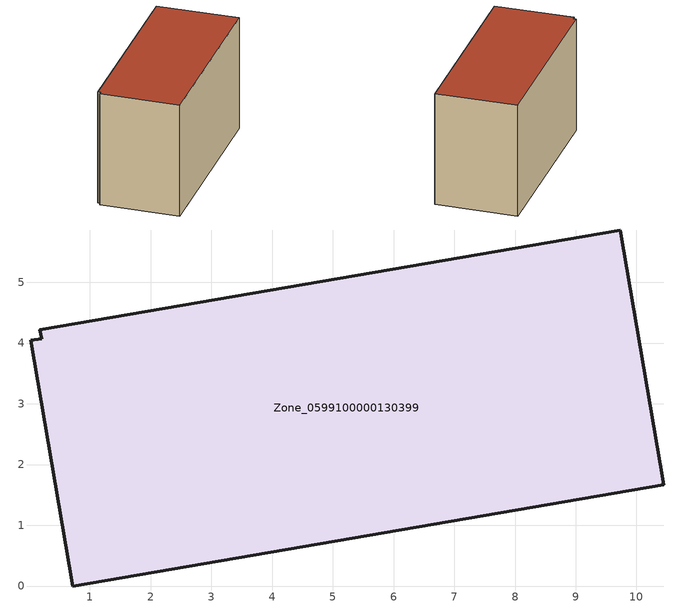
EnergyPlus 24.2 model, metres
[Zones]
Zone_0599100000130399
 floor ground (C_G): 0.03,4.05 0.2,4.07 0.18,4.22 9.73,5.86 10.45,1.67 0.72,0 z0
 wall outside (C_F): 10.45,1.67 9.73,5.86 0.18,4.22 0.2,4.07 0.03,4.05 0.72,0 10.45,1.67 z0:6.11
 roof outside (C_R): 0.2,4.07 0.03,4.05 0.72,0 10.45,1.67 9.73,5.86 0.18,4.22 z6.11
[BUILDING]
Pand.0599100000130399: North Axis=0; Terrain=City; Loads Convergence Tolerance Value=0.04; Temperature Convergence Tolerance Value=0.4; Solar Distribution=FullExterior; Maximum Number of Warmup Days=25; Minimum Number of Warmup Days=1
[Site:Location]
Rotterdam.The.Hague.AP_ZH_NLD Design_Conditions: Latitude=51.96; Longitude=4.45; Time Zone=1; Elevation=-4.5
[SITE:GROUNDTEMPERATURE:BUILDINGSURFACE]
18, 18, 18, 18, 18, 18, 18, 18, 18, 18, 18, 18
[MATERIAL] Thermal Absorptance=0.9; Solar Absorptance=0.7; Visible Absorptance=0.7
Name | Roughness | Thickness | Conductivity | Density | Specific Heat
G.TI.1946 | MediumSmooth | 0.15 | 1 | 540 | 1210
F.TI.1946 | Rough | 0.3 | 0.857143 | 1920 | 840
R.TI.1946 | MediumRough | 0.2 | 0.1 | 1500 | 1000
[CONSTRUCTION]
C_G: G.TI.1946
C_F: F.TI.1946
C_R: R.TI.1946
[ZONE]
Zone_0599100000130399: Type=1; Multiplier=1; Ceiling Height=Autocalculate; Volume=Autocalculate; Floor Area=autocalculate; Part of Total Floor Area=Yes
[ZONEINFILTRATION:DESIGNFLOWRATE]
Infil_Zone_0599100000130399: Zone or ZoneList or Space or SpaceList=Zone_0599100000130399; Schedule=AlwaysOn; Design Flow Rate Calculation Method=Flow/Area; Flow Rate per Floor Area=0.003; Constant Term Coefficient=1; Temperature Term Coefficient=0; Velocity Term Coefficient=0; Velocity Squared Term Coefficient=0
[HVACTEMPLATE:ZONE:IDEALLOADSAIRSYSTEM]
Zone_0599100000130399: Maximum Heating Supply Air Temperature=50; Minimum Cooling Supply Air Temperature=13; Maximum Heating Supply Air Humidity Ratio=0.0156; Minimum Cooling Supply Air Humidity Ratio=0.0077; Heating Limit=NoLimit; Cooling Limit=NoLimit; Dehumidification Control Type=ConstantSensibleHeatRatio; Cooling Sensible Heat Ratio=0.7; Dehumidification Setpoint=60; Humidification Control Type=None; Humidification Setpoint=30; Outdoor Air Method=None; Outdoor Air Flow Rate per Person=0.00944; Outdoor Air Flow Rate per Zone Floor Area=0; Outdoor Air Flow Rate per Zone=0; Demand Controlled Ventilation Type=None; Outdoor Air Economizer Type=NoEconomizer; Heat Recovery Type=None; Sensible Heat Recovery Effectiveness=0.7; Latent Heat Recovery Effectiveness=0.65
[ZONECONTROL:THERMOSTAT]
ThermostatControl_Zone_0599100000130399: Zone or ZoneList=Zone_0599100000130399; Control Type Schedule=DualSetpointControlType; Control 1=Thermostat_Zone_0599100000130399; Temperature Difference Between Cutout And Setpoint=0
[THERMOSTATSETPOINT:DUALSETPOINT]
Thermostat_Zone_0599100000130399: Heating Setpoint Temperature Schedule=HeatingSetpoint_Zone_0599100000130399; Cooling Setpoint Temperature Schedule=CoolingSetpoint_Zone_0599100000130399
[SCHEDULE:COMPACT]
HeatingSetpoint_Zone_0599100000130399: Through: 12/31, For: AllDays, Until: 24:00, 21
CoolingSetpoint_Zone_0599100000130399: Through: 12/31, For: AllDays, Until: 24:00, 24
DualSetpointControlType: Through: 12/31, For: AllDays, Until: 24:00, 4
AlwaysOn: Through: 12/31, For: AllDays, Until: 24:00, 1
